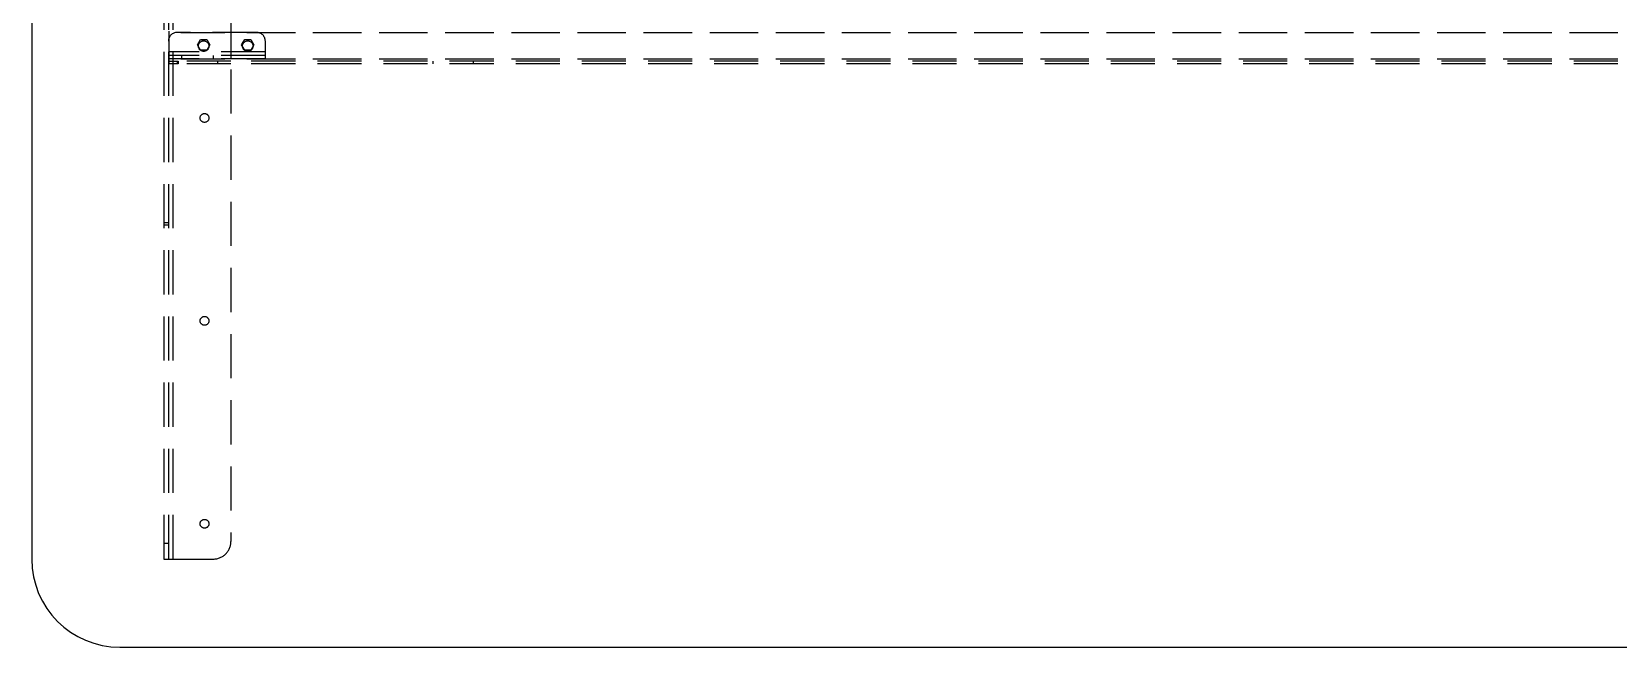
# Model space of a CAD drawing. Header units: millimetres. Extents: x -429 to 16771, y -1239 to 5751.
# Drawn here: x 1825 to 2725, y 15 to 364 of the extents above; entities that cross this region are included whole.
import ezdxf

# ---------------------------------------------------------------- set-up
doc = ezdxf.new("R2010")
doc.units = ezdxf.units.MM
doc.header["$LTSCALE"] = 100
doc.linetypes.add('HIDDEN', pattern=[0.375, 0.25, -0.125])

msp = doc.modelspace()

# ---------------------------------------------------------------- linework, layer by layer
at = {"color": 7, "linetype": 'Continuous', "lineweight": -3}
for p, q in [((1825, 765.4), (1825, 65.4)), ((1875, 15.4), (3575, 15.4))]:
    msp.add_line(p, q, dxfattribs=at)
at = {"color": 7, "linetype": 'HIDDEN', "lineweight": -3}
for p, q in [((1900, 765.4), (1900, 65.4)), ((1902.5, 765.4), (1902.5, 65.4)), ((1905, 765.4), (1905, 65.4)), ((1905, 765.4), (1905, 65.4)), ((1938, 755.4), (1938, 75.4)), ((1903, 363.65), (1903, 364.65)), ((3547, 363.65), (1903, 363.65)), ((3547, 363.65), (1903, 363.65)), ((1903, 348.65), (1903, 363.65)), ((1952.5, 363.9), (1907.5, 363.9)), ((1919.03, 356.9), (1920.77, 359.9)), ((1920.77, 359.9), (1924.23, 359.9)), ((1924.23, 359.9), (1925.96, 356.9)), ((3512, 363.65), (1938, 363.65)), ((1938, 363.65), (1938, 348.65)), ((3512, 363.65), (1938, 363.65)), ((1944.03, 356.9), (1945.77, 359.9)), ((1945.77, 359.9), (1949.23, 359.9)), ((1949.23, 359.9), (1950.96, 356.9)), ((1957.5, 352.9), (1902.5, 352.9)), ((1957.5, 352.9), (1902.5, 352.9)), ((1957.5, 352.9), (1902.5, 352.9)), ((1957.5, 352.9), (1902.5, 352.9)), ((1957.5, 350.9), (1902.5, 350.9)), ((1910, 350.9), (1910, 348.9)), ((1920.77, 353.9), (1919.03, 356.9)), ((1924.23, 353.9), (1920.77, 353.9)), ((1925.96, 356.9), (1924.23, 353.9)), ((1928, 348.9), (1928, 350.9)), ((1945.77, 353.9), (1944.03, 356.9)), ((1949.23, 353.9), (1945.77, 353.9)), ((1950.96, 356.9), (1949.23, 353.9)), ((1957.5, 352.9), (1957.5, 358.9)), ((1957.5, 348.9), (1957.5, 352.9)), ((1957.5, 348.9), (1902.5, 348.9)), ((3547, 348.65), (1903, 348.65)), ((3547, 348.65), (1903, 348.65)), ((1903, 347.65), (1903, 348.65)), ((1903, 346.15), (1903, 347.65)), ((1903, 347.65), (1908, 347.65)), ((1908, 346.15), (1903, 346.15)), ((1907.5, 347.65), (1907.5, 346.15)), ((1908, 347.65), (1908, 346.15)), ((1938, 347.65), (1908, 347.65)), ((1938, 346.15), (1908, 346.15)), ((1930.5, 346.15), (1930.5, 347.65)), ((3512, 348.65), (1938, 348.65)), ((3512, 348.65), (1938, 348.65)), ((3512, 347.65), (1938, 347.65)), ((3512, 346.15), (1938, 346.15)), ((2052.5, 347.65), (2052.5, 346.15)), ((2075.5, 346.15), (2075.5, 347.65)), ((1902.5, 255.98), (1900, 255.98)), ((1900, 254.83), (1902.5, 254.83)), ((1902.5, 74.25), (1900, 74.25)), ((1900, 65.4), (1905, 65.4)), ((1905, 65.4), (1928, 65.4))]:
    msp.add_line(p, q, dxfattribs=at)
for centre, radius in [((1922.5, 356.15), 3), ((1947.5, 356.15), 3), ((1923, 315.4), 2.5), ((1923, 200.4), 2.5), ((1923, 85.4), 2.5)]:
    msp.add_circle(centre, radius, dxfattribs=at)
for centre, radius, start, end in [((1907.5, 358.9), 5, 90, 180), ((1952.5, 358.9), 5, 0, 90), ((1928, 75.4), 10, 270, 0)]:
    msp.add_arc(centre, radius, start, end, dxfattribs=at)
at = {"color": 7, "linetype": 'Continuous', "lineweight": -3}
msp.add_arc((1875, 65.4), 50, 180, 270, dxfattribs=at)

doc.saveas('drawing.dxf')
